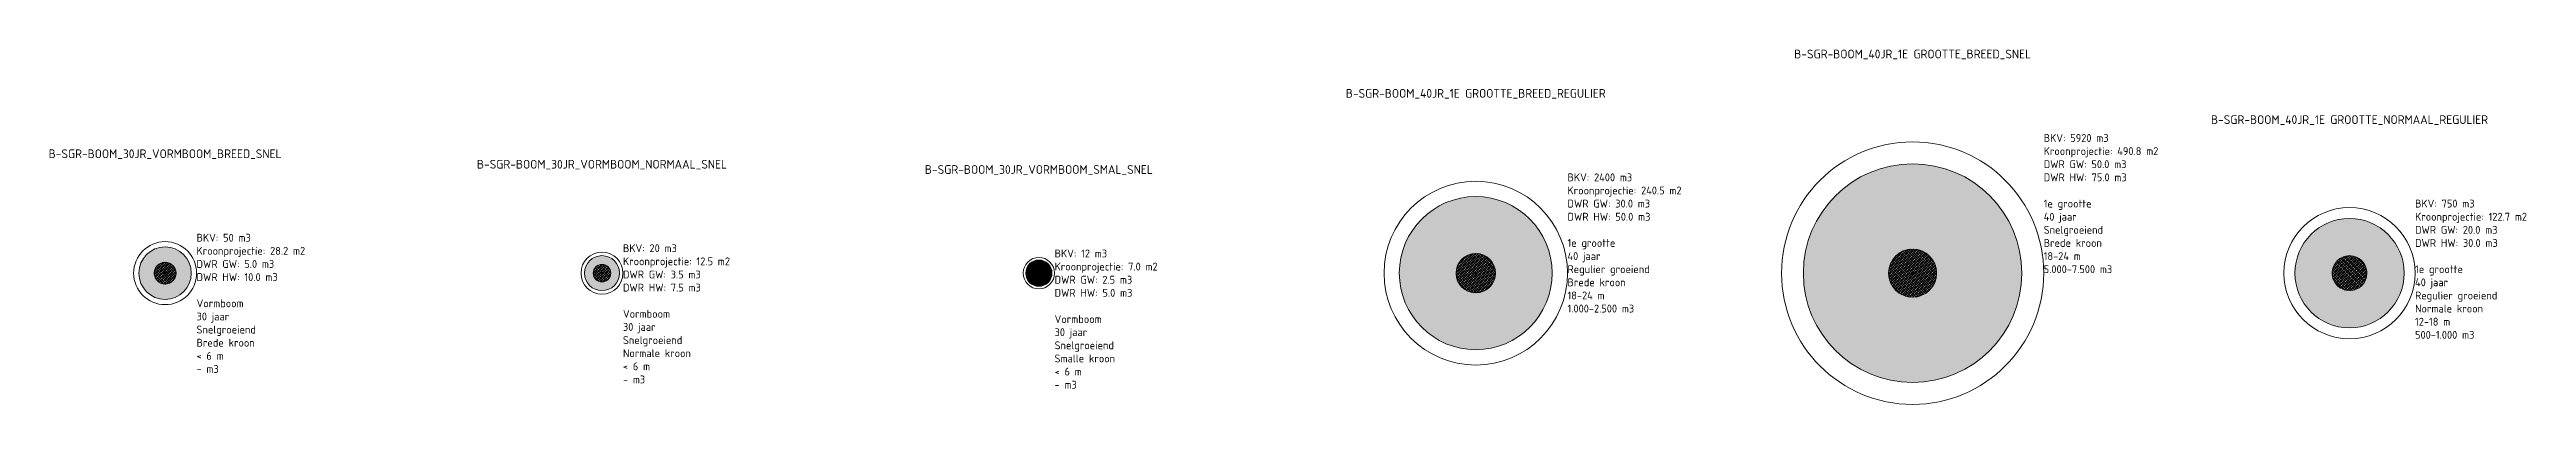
# Model space of a CAD drawing. Header units: metres. Extents: x -13 to 4465, y -15 to 526.
# Drawn here: x 2236.8 to 2520.3, y -15 to 25.6 of the extents above; entities that cross this region are included whole.
import ezdxf

# ---------------------------------------------------------------- set-up
doc = ezdxf.new("R2010")
doc.units = ezdxf.units.M
for name, color, linetype, lineweight in [('B-GV-GR-BOOM-T18', 7, 'Continuous', 18), ('B-GV-GR-BOOM_KROON-G', 90, 'Continuous', 18), ('B-GV-GR-BOOM_KROON-V', 92, 'Continuous', 18), ('B-GV-GR-BOOM_OBSTAKELVRIJ_BOVENGRONDS-G', 10, 'Continuous', 18), ('B-GV-GR-BOOM_OBSTAKELVRIJ_ONDERGRONDS-A', 142, 'Continuous', 18), ('B-GV-GR-BOOM_OBSTAKELVRIJ_ONDERGRONDS-G', 142, 'Continuous', 18), ('B-GV-GR-BOOM_STABILITEITSKLUIT-A', 12, 'Continuous', 18), ('B-GV-GR-BOOM_STABILITEITSKLUIT-G', 10, 'Continuous', 18), ('B-GV-GR-BOOM_STAMPOSITIE-G', 7, 'Continuous', 18)]:
    doc.layers.add(name, color=color, linetype=linetype, lineweight=lineweight)
doc.styles.add('NLCS-ISO', font='NLCS-ISO.ttf')

# ---------------------------------------------------------------- blocks, each defined once
blk = doc.blocks.new('B-SGR-BOOM_30JR_VORMBOOM_BREED_SNEL')
at = {"layer": 'B-GV-GR-BOOM_KROON-V'}
h = blk.add_hatch(color=256, dxfattribs=at)
edge = h.paths.add_edge_path(flags=0)
edge.add_arc((0, 0), 3, 0, 360)
at = {"layer": 'B-GV-GR-BOOM_OBSTAKELVRIJ_ONDERGRONDS-A'}
h = blk.add_hatch(dxfattribs=at)
h.set_pattern_fill('AGR-OBSTAKELVRIJ_ONDERGRONDS-SO', color=256, style=0, pattern_type=2)
h.set_pattern_definition([(135, (-2250, 0), (-0.141421356, -0.141421356), [])])
edge = h.paths.add_edge_path()
edge.add_arc((0, 0), 1.25, 0, 360)
at = {"layer": 'B-GV-GR-BOOM_STABILITEITSKLUIT-A'}
h = blk.add_hatch(dxfattribs=at)
h.set_pattern_fill('AGR-STABILITEITSKLUIT-SO', color=256, style=0, pattern_type=2)
h.set_pattern_definition([(45, (-2250, 0), (-0.176776695, 0.176776695), [])])
edge = h.paths.add_edge_path()
edge.add_arc((0, 0), 1.25, 0, 360)
at = {"layer": 'B-GV-GR-BOOM_KROON-G'}
blk.add_circle((0, 0), 3, dxfattribs=at)
at = {"layer": 'B-GV-GR-BOOM_OBSTAKELVRIJ_BOVENGRONDS-G'}
blk.add_circle((0, 0), 3.6, dxfattribs=at)
at = {"layer": 'B-GV-GR-BOOM_OBSTAKELVRIJ_ONDERGRONDS-G'}
blk.add_circle((0, 0), 1.25, dxfattribs=at)
at = {"layer": 'B-GV-GR-BOOM_STABILITEITSKLUIT-G'}
blk.add_circle((0, 0), 1.25, dxfattribs=at)
at = {"layer": 'B-GV-GR-BOOM_STAMPOSITIE-G'}
for p, q in [((-0.15, 0), (0.15, 0)), ((0, 0.15), (0, -0.15))]:
    blk.add_line(p, q, dxfattribs=at)
at = {"layer": 'B-GV-GR-BOOM-T18', "style": 'NLCS-ISO'}
for tag, p in [('BKV', (3.6, 3.6)), ('Kroonprojectie', (3.6, 2.1)), ('DWR Grondwaterprofiel', (3.6, 0.6)), ('DWR Hangwaterprofiel', (3.6, -0.9)), ('Boomgrootte', (3.6, -3.9)), ('Beoogde omloop', (3.6, -5.4)), ('Groeitype', (3.6, -6.9)), ('Kroontype', (3.6, -8.4)), ('Boomhoogteklasse', (3.6, -9.9)), ('Boomkroonvolumeklasse', (3.6, -11.4))]:
    blk.add_attdef(tag, p, '', height=0.9, dxfattribs=at)
blk = doc.blocks.new('B-SGR-BOOM_30JR_VORMBOOM_NORMAAL_SNEL')
at = {"layer": 'B-GV-GR-BOOM_KROON-V'}
h = blk.add_hatch(color=256, dxfattribs=at)
edge = h.paths.add_edge_path(flags=0)
edge.add_arc((0, 0), 2, 0, 360)
at = {"layer": 'B-GV-GR-BOOM_OBSTAKELVRIJ_ONDERGRONDS-A'}
h = blk.add_hatch(dxfattribs=at)
h.set_pattern_fill('AGR-OBSTAKELVRIJ_ONDERGRONDS-SO', color=256, style=0, pattern_type=2)
h.set_pattern_definition([(135, (-2300, 0), (-0.141421356, -0.141421356), [])])
edge = h.paths.add_edge_path()
edge.add_arc((0, 0), 1, 0, 360)
at = {"layer": 'B-GV-GR-BOOM_STABILITEITSKLUIT-A'}
h = blk.add_hatch(dxfattribs=at)
h.set_pattern_fill('AGR-STABILITEITSKLUIT-SO', color=256, style=0, pattern_type=2)
h.set_pattern_definition([(45, (-2300, 0), (-0.176776695, 0.176776695), [])])
edge = h.paths.add_edge_path()
edge.add_arc((0, 0), 1, 0, 360)
at = {"layer": 'B-GV-GR-BOOM_KROON-G'}
blk.add_circle((0, 0), 2, dxfattribs=at)
at = {"layer": 'B-GV-GR-BOOM_OBSTAKELVRIJ_BOVENGRONDS-G'}
blk.add_circle((0, 0), 2.4, dxfattribs=at)
at = {"layer": 'B-GV-GR-BOOM_OBSTAKELVRIJ_ONDERGRONDS-G'}
blk.add_circle((0, 0), 1, dxfattribs=at)
at = {"layer": 'B-GV-GR-BOOM_STABILITEITSKLUIT-G'}
blk.add_circle((0, 0), 1, dxfattribs=at)
at = {"layer": 'B-GV-GR-BOOM_STAMPOSITIE-G'}
for p, q in [((-0.15, 0), (0.15, 0)), ((0, 0.15), (0, -0.15))]:
    blk.add_line(p, q, dxfattribs=at)
at = {"layer": 'B-GV-GR-BOOM-T18', "style": 'NLCS-ISO'}
for tag, p in [('BKV', (2.4, 2.4)), ('Kroonprojectie', (2.4, 0.9)), ('DWR Grondwaterprofiel', (2.4, -0.6)), ('DWR Hangwaterprofiel', (2.4, -2.1)), ('Boomgrootte', (2.4, -5.1)), ('Beoogde omloop', (2.4, -6.6)), ('Groeitype', (2.4, -8.1)), ('Kroontype', (2.4, -9.6)), ('Boomhoogteklasse', (2.4, -11.1)), ('Boomkroonvolumeklasse', (2.4, -12.6))]:
    blk.add_attdef(tag, p, '', height=0.9, dxfattribs=at)
blk = doc.blocks.new('B-SGR-BOOM_30JR_VORMBOOM_SMAL_SNEL')
at = {"layer": 'B-GV-GR-BOOM_KROON-V'}
h = blk.add_hatch(color=256, dxfattribs=at)
edge = h.paths.add_edge_path(flags=0)
edge.add_arc((0, 0), 1.5, 0, 360)
at = {"layer": 'B-GV-GR-BOOM_OBSTAKELVRIJ_ONDERGRONDS-A'}
h = blk.add_hatch(dxfattribs=at)
h.set_pattern_fill('AGR-OBSTAKELVRIJ_ONDERGRONDS-SO', color=256, style=0, pattern_type=2)
h.set_pattern_definition([(135, (-2350, 0), (-0.141421356, -0.141421356), [])])
edge = h.paths.add_edge_path()
edge.add_arc((0, 0), 1, 0, 360)
at = {"layer": 'B-GV-GR-BOOM_STABILITEITSKLUIT-A'}
h = blk.add_hatch(dxfattribs=at)
h.set_pattern_fill('AGR-STABILITEITSKLUIT-SO', color=256, style=0, pattern_type=2)
h.set_pattern_definition([(45, (-2350, 0), (-0.176776695, 0.176776695), [])])
edge = h.paths.add_edge_path()
edge.add_arc((0, 0), 1, 0, 360)
at = {"layer": 'B-GV-GR-BOOM_KROON-G'}
blk.add_circle((0, 0), 1.5, dxfattribs=at)
at = {"layer": 'B-GV-GR-BOOM_OBSTAKELVRIJ_BOVENGRONDS-G'}
blk.add_circle((0, 0), 1.8, dxfattribs=at)
at = {"layer": 'B-GV-GR-BOOM_OBSTAKELVRIJ_ONDERGRONDS-G'}
blk.add_circle((0, 0), 1, dxfattribs=at)
at = {"layer": 'B-GV-GR-BOOM_STABILITEITSKLUIT-G'}
blk.add_circle((0, 0), 1, dxfattribs=at)
at = {"layer": 'B-GV-GR-BOOM_STAMPOSITIE-G'}
for p, q in [((-0.15, 0), (0.15, 0)), ((0, 0.15), (0, -0.15))]:
    blk.add_line(p, q, dxfattribs=at)
at = {"layer": 'B-GV-GR-BOOM-T18', "style": 'NLCS-ISO'}
for tag, p in [('BKV', (1.8, 1.8)), ('Kroonprojectie', (1.8, 0.3)), ('DWR Grondwaterprofiel', (1.8, -1.2)), ('DWR Hangwaterprofiel', (1.8, -2.7)), ('Boomgrootte', (1.8, -5.7)), ('Beoogde omloop', (1.8, -7.2)), ('Groeitype', (1.8, -8.7)), ('Kroontype', (1.8, -10.2)), ('Boomhoogteklasse', (1.8, -11.7)), ('Boomkroonvolumeklasse', (1.8, -13.2))]:
    blk.add_attdef(tag, p, '', height=0.9, dxfattribs=at)
blk = doc.blocks.new('B-SGR-BOOM_40JR_1E GROOTTE_BREED_REGULIER')
at = {"layer": 'B-GV-GR-BOOM_KROON-V'}
h = blk.add_hatch(color=256, dxfattribs=at)
edge = h.paths.add_edge_path(flags=0)
edge.add_arc((0, 0), 8.75, 0, 360)
at = {"layer": 'B-GV-GR-BOOM_OBSTAKELVRIJ_ONDERGRONDS-A'}
h = blk.add_hatch(dxfattribs=at)
h.set_pattern_fill('AGR-OBSTAKELVRIJ_ONDERGRONDS-SO', color=256, style=0, pattern_type=2)
h.set_pattern_definition([(135, (-2400, 0), (-0.141421356, -0.141421356), [])])
edge = h.paths.add_edge_path()
edge.add_arc((0, 0), 2.25, 0, 360)
at = {"layer": 'B-GV-GR-BOOM_STABILITEITSKLUIT-A'}
h = blk.add_hatch(dxfattribs=at)
h.set_pattern_fill('AGR-STABILITEITSKLUIT-SO', color=256, style=0, pattern_type=2)
h.set_pattern_definition([(45, (-2400, 0), (-0.176776695, 0.176776695), [])])
edge = h.paths.add_edge_path()
edge.add_arc((0, 0), 2.25, 0, 360)
at = {"layer": 'B-GV-GR-BOOM_KROON-G'}
blk.add_circle((0, 0), 8.75, dxfattribs=at)
at = {"layer": 'B-GV-GR-BOOM_OBSTAKELVRIJ_BOVENGRONDS-G'}
blk.add_circle((0, 0), 10.5, dxfattribs=at)
at = {"layer": 'B-GV-GR-BOOM_OBSTAKELVRIJ_ONDERGRONDS-G'}
blk.add_circle((0, 0), 2.25, dxfattribs=at)
at = {"layer": 'B-GV-GR-BOOM_STABILITEITSKLUIT-G'}
blk.add_circle((0, 0), 2.25, dxfattribs=at)
at = {"layer": 'B-GV-GR-BOOM_STAMPOSITIE-G'}
for p, q in [((-0.15, 0), (0.15, 0)), ((0, 0.15), (0, -0.15))]:
    blk.add_line(p, q, dxfattribs=at)
at = {"layer": 'B-GV-GR-BOOM-T18', "style": 'NLCS-ISO'}
for tag, p in [('BKV', (10.5, 10.5)), ('Kroonprojectie', (10.5, 9)), ('DWR Grondwaterprofiel', (10.5, 7.5)), ('DWR Hangwaterprofiel', (10.5, 6)), ('Boomgrootte', (10.5, 3)), ('Beoogde omloop', (10.5, 1.5)), ('Groeitype', (10.5, 0)), ('Kroontype', (10.5, -1.5)), ('Boomhoogteklasse', (10.5, -3)), ('Boomkroonvolumeklasse', (10.5, -4.5))]:
    blk.add_attdef(tag, p, '', height=0.9, dxfattribs=at)
blk = doc.blocks.new('B-SGR-BOOM_40JR_1E GROOTTE_BREED_SNEL')
at = {"layer": 'B-GV-GR-BOOM_KROON-V'}
h = blk.add_hatch(color=256, dxfattribs=at)
edge = h.paths.add_edge_path(flags=0)
edge.add_arc((0, 0), 12.5, 0, 360)
at = {"layer": 'B-GV-GR-BOOM_OBSTAKELVRIJ_ONDERGRONDS-A'}
h = blk.add_hatch(dxfattribs=at)
h.set_pattern_fill('AGR-OBSTAKELVRIJ_ONDERGRONDS-SO', color=256, style=0, pattern_type=2)
h.set_pattern_definition([(135, (-2450, 0), (-0.141421356, -0.141421356), [])])
edge = h.paths.add_edge_path()
edge.add_arc((0, 0), 2.75, 0, 360)
at = {"layer": 'B-GV-GR-BOOM_STABILITEITSKLUIT-A'}
h = blk.add_hatch(dxfattribs=at)
h.set_pattern_fill('AGR-STABILITEITSKLUIT-SO', color=256, style=0, pattern_type=2)
h.set_pattern_definition([(45, (-2450, 0), (-0.176776695, 0.176776695), [])])
edge = h.paths.add_edge_path()
edge.add_arc((0, 0), 2.75, 0, 360)
at = {"layer": 'B-GV-GR-BOOM_KROON-G'}
blk.add_circle((0, 0), 12.5, dxfattribs=at)
at = {"layer": 'B-GV-GR-BOOM_OBSTAKELVRIJ_BOVENGRONDS-G'}
blk.add_circle((0, 0), 15, dxfattribs=at)
at = {"layer": 'B-GV-GR-BOOM_OBSTAKELVRIJ_ONDERGRONDS-G'}
blk.add_circle((0, 0), 2.75, dxfattribs=at)
at = {"layer": 'B-GV-GR-BOOM_STABILITEITSKLUIT-G'}
blk.add_circle((0, 0), 2.75, dxfattribs=at)
at = {"layer": 'B-GV-GR-BOOM_STAMPOSITIE-G'}
for p, q in [((-0.15, 0), (0.15, 0)), ((0, 0.15), (0, -0.15))]:
    blk.add_line(p, q, dxfattribs=at)
at = {"layer": 'B-GV-GR-BOOM-T18', "style": 'NLCS-ISO'}
for tag, p in [('BKV', (15, 15)), ('Kroonprojectie', (15, 13.5)), ('DWR Grondwaterprofiel', (15, 12)), ('DWR Hangwaterprofiel', (15, 10.5)), ('Boomgrootte', (15, 7.5)), ('Beoogde omloop', (15, 6)), ('Groeitype', (15, 4.5)), ('Kroontype', (15, 3)), ('Boomhoogteklasse', (15, 1.5)), ('Boomkroonvolumeklasse', (15, 0))]:
    blk.add_attdef(tag, p, '', height=0.9, dxfattribs=at)
blk = doc.blocks.new('B-SGR-BOOM_40JR_1E GROOTTE_NORMAAL_REGULIER')
at = {"layer": 'B-GV-GR-BOOM_KROON-V'}
h = blk.add_hatch(color=256, dxfattribs=at)
edge = h.paths.add_edge_path(flags=0)
edge.add_arc((0, 0), 6.25, 0, 360)
at = {"layer": 'B-GV-GR-BOOM_OBSTAKELVRIJ_ONDERGRONDS-A'}
h = blk.add_hatch(dxfattribs=at)
h.set_pattern_fill('AGR-OBSTAKELVRIJ_ONDERGRONDS-SO', color=256, style=0, pattern_type=2)
h.set_pattern_definition([(135, (-2500, 0), (-0.141421356, -0.141421356), [])])
edge = h.paths.add_edge_path()
edge.add_arc((0, 0), 2, 0, 360)
at = {"layer": 'B-GV-GR-BOOM_STABILITEITSKLUIT-A'}
h = blk.add_hatch(dxfattribs=at)
h.set_pattern_fill('AGR-STABILITEITSKLUIT-SO', color=256, style=0, pattern_type=2)
h.set_pattern_definition([(45, (-2500, 0), (-0.176776695, 0.176776695), [])])
edge = h.paths.add_edge_path()
edge.add_arc((0, 0), 2, 0, 360)
at = {"layer": 'B-GV-GR-BOOM_KROON-G'}
blk.add_circle((0, 0), 6.25, dxfattribs=at)
at = {"layer": 'B-GV-GR-BOOM_OBSTAKELVRIJ_BOVENGRONDS-G'}
blk.add_circle((0, 0), 7.5, dxfattribs=at)
at = {"layer": 'B-GV-GR-BOOM_OBSTAKELVRIJ_ONDERGRONDS-G'}
blk.add_circle((0, 0), 2, dxfattribs=at)
at = {"layer": 'B-GV-GR-BOOM_STABILITEITSKLUIT-G'}
blk.add_circle((0, 0), 2, dxfattribs=at)
at = {"layer": 'B-GV-GR-BOOM_STAMPOSITIE-G'}
for p, q in [((-0.15, 0), (0.15, 0)), ((0, 0.15), (0, -0.15))]:
    blk.add_line(p, q, dxfattribs=at)
at = {"layer": 'B-GV-GR-BOOM-T18', "style": 'NLCS-ISO'}
for tag, p in [('BKV', (7.5, 7.5)), ('Kroonprojectie', (7.5, 6)), ('DWR Grondwaterprofiel', (7.5, 4.5)), ('DWR Hangwaterprofiel', (7.5, 3)), ('Boomgrootte', (7.5, 0)), ('Beoogde omloop', (7.5, -1.5)), ('Groeitype', (7.5, -3)), ('Kroontype', (7.5, -4.5)), ('Boomhoogteklasse', (7.5, -6)), ('Boomkroonvolumeklasse', (7.5, -7.5))]:
    blk.add_attdef(tag, p, '', height=0.9, dxfattribs=at)

msp = doc.modelspace()

# ---------------------------------------------------------------- block references
for name, p, values in [('B-SGR-BOOM_40JR_1E GROOTTE_BREED_SNEL', (2450, 0), {'DWR Hangwaterprofiel': 'DWR HW: 75.0 m3', 'DWR Grondwaterprofiel': 'DWR GW: 50.0 m3', 'Boomgrootte': '1e grootte', 'Beoogde omloop': '40 jaar', 'Groeitype': 'Snelgroeiend', 'Kroontype': 'Brede kroon', 'Boomhoogteklasse': '18-24 m', 'Boomkroonvolumeklasse': '5.000-7.500 m3', 'Kroonprojectie': 'Kroonprojectie: 490.8 m2', 'BKV': 'BKV: 5920 m3'}), ('B-SGR-BOOM_40JR_1E GROOTTE_BREED_REGULIER', (2400, 0), {'DWR Hangwaterprofiel': 'DWR HW: 50.0 m3', 'DWR Grondwaterprofiel': 'DWR GW: 30.0 m3', 'Boomgrootte': '1e grootte', 'Beoogde omloop': '40 jaar', 'Groeitype': 'Regulier groeiend', 'Kroontype': 'Brede kroon', 'Boomhoogteklasse': '18-24 m', 'Boomkroonvolumeklasse': '1.000-2.500 m3', 'Kroonprojectie': 'Kroonprojectie: 240.5 m2', 'BKV': 'BKV: 2400 m3'}), ('B-SGR-BOOM_40JR_1E GROOTTE_NORMAAL_REGULIER', (2500, 0), {'DWR Hangwaterprofiel': 'DWR HW: 30.0 m3', 'DWR Grondwaterprofiel': 'DWR GW: 20.0 m3', 'Boomgrootte': '1e grootte', 'Beoogde omloop': '40 jaar', 'Groeitype': 'Regulier groeiend', 'Kroontype': 'Normale kroon', 'Boomhoogteklasse': '12-18 m', 'Boomkroonvolumeklasse': '500-1.000 m3', 'Kroonprojectie': 'Kroonprojectie: 122.7 m2', 'BKV': 'BKV: 750 m3'}), ('B-SGR-BOOM_30JR_VORMBOOM_BREED_SNEL', (2250, 0), {'DWR Hangwaterprofiel': 'DWR HW: 10.0 m3', 'DWR Grondwaterprofiel': 'DWR GW: 5.0 m3', 'Boomgrootte': 'Vormboom', 'Beoogde omloop': '30 jaar', 'Groeitype': 'Snelgroeiend', 'Kroontype': 'Brede kroon', 'Boomhoogteklasse': '< 6 m', 'Boomkroonvolumeklasse': '- m3', 'Kroonprojectie': 'Kroonprojectie: 28.2 m2', 'BKV': 'BKV: 50 m3'}), ('B-SGR-BOOM_30JR_VORMBOOM_NORMAAL_SNEL', (2300, 0), {'DWR Hangwaterprofiel': 'DWR HW: 7.5 m3', 'DWR Grondwaterprofiel': 'DWR GW: 3.5 m3', 'Boomgrootte': 'Vormboom', 'Beoogde omloop': '30 jaar', 'Groeitype': 'Snelgroeiend', 'Kroontype': 'Normale kroon', 'Boomhoogteklasse': '< 6 m', 'Boomkroonvolumeklasse': '- m3', 'Kroonprojectie': 'Kroonprojectie: 12.5 m2', 'BKV': 'BKV: 20 m3'}), ('B-SGR-BOOM_30JR_VORMBOOM_SMAL_SNEL', (2350, 0), {'DWR Hangwaterprofiel': 'DWR HW: 5.0 m3', 'DWR Grondwaterprofiel': 'DWR GW: 2.5 m3', 'Boomgrootte': 'Vormboom', 'Beoogde omloop': '30 jaar', 'Groeitype': 'Snelgroeiend', 'Kroontype': 'Smalle kroon', 'Boomhoogteklasse': '< 6 m', 'Boomkroonvolumeklasse': '- m3', 'Kroonprojectie': 'Kroonprojectie: 7.0 m2', 'BKV': 'BKV: 12 m3'})]:
    msp.add_blockref(name, p).add_auto_attribs(values)

# ---------------------------------------------------------------- texts
at = {"char_height": 1, "attachment_point": 5, "style": 'NLCS-ISO'}
for s, insert in [('B-SGR-BOOM_40JR_1E GROOTTE_BREED_SNEL', (2450, 25)), ('B-SGR-BOOM_40JR_1E GROOTTE_BREED_REGULIER', (2400, 20.5)), ('B-SGR-BOOM_40JR_1E GROOTTE_NORMAAL_REGULIER', (2500, 17.5)), ('B-SGR-BOOM_30JR_VORMBOOM_BREED_SNEL', (2250, 13.6)), ('B-SGR-BOOM_30JR_VORMBOOM_NORMAAL_SNEL', (2300, 12.4)), ('B-SGR-BOOM_30JR_VORMBOOM_SMAL_SNEL', (2350, 11.8))]:
    msp.add_mtext(s, dxfattribs=dict(at, insert=insert))

doc.saveas('drawing.dxf')
